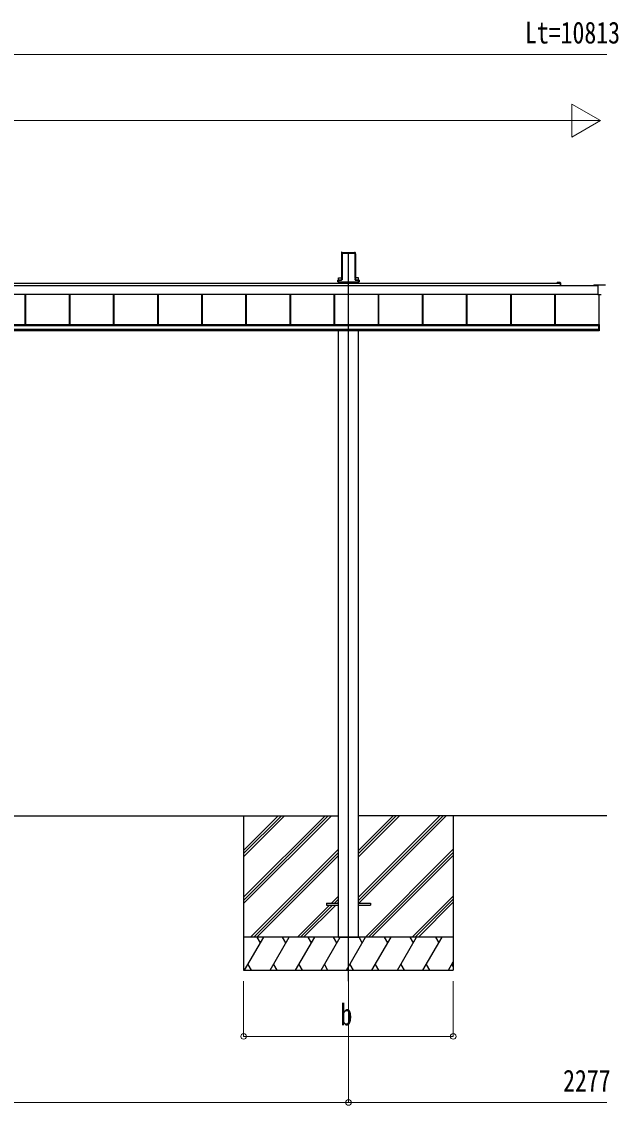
# Model space of a CAD drawing. Units: millimetres, scale not verified. Extents: x -12615 to 12615, y -8910 to 8910.
# Drawn here: x -2098 to 520, y -5851 to -937 of the extents above; entities that cross this region are included whole.
import ezdxf
from ezdxf.enums import TextEntityAlignment as Align

# ---------------------------------------------------------------- set-up
doc = ezdxf.new("R2010")
doc.units = ezdxf.units.MM
doc.header["$LTSCALE"] = 50
for name, color, linetype in [('0-3_YKK_11', 7, 'Continuous'), ('0-4_YKK_12', 2, 'Continuous'), ('0-5_YKK_13', 4, 'Continuous'), ('0-6_YKK_A1', 4, 'Continuous')]:
    doc.layers.add(name, color=color, linetype=linetype)
doc.layers.add('0-7_YKK_D', color=6, linetype='Continuous', lineweight=18)
doc.styles.add('ＭＳ ゴシック', font='')
doc.styles.get('ＭＳ ゴシック').set_extended_font_data('MS Gothic')

msp = doc.modelspace()

# ---------------------------------------------------------------- linework, layer by layer
at = {"layer": '0-3_YKK_11'}
msp.add_line((520.06, -2310.44), (520.06, -2175.71), dxfattribs=at)
at = {"layer": '0-4_YKK_12'}
msp.add_line((-616.94, -5288), (-616.94, -1983.69), dxfattribs=at)
at = {"layer": '0-5_YKK_13'}
for p, q in [((495.06, -2130.71), (495.06, -2132.71)), ((495.06, -2130.71), (548.06, -2130.71)), ((495.06, -2132.71), (514.06, -2132.71)), ((514.06, -2132.71), (514.06, -2175.71)), ((529.06, -2175.71), (514.06, -2175.71))]:
    msp.add_line(p, q, dxfattribs=at)
at = {"layer": '0-6_YKK_A1'}
for p, q in [((-648.19, -1989.04), (-648.19, -2105.71)), ((-647.83, -1983.19), (-648.18, -1988.69)), ((-647.39, -1983.65), (-647.83, -1983.19)), ((-647.33, -1982.72), (-645.29, -1982.72)), ((-647.33, -1982.72), (-646.89, -1983.19)), ((-647.31, -2099.66), (-647.31, -1984.54)), ((-646.81, -1984.21), (-646.81, -2099.34)), ((-644.98, -1983.05), (-645.29, -1982.72)), ((-644.98, -1983.05), (-588.9, -1983.05)), ((-644.44, -1986.19), (-589.44, -1986.19)), ((-644.44, -2107.55), (-644.44, -1986.19)), ((-588.9, -1983.05), (-588.59, -1982.72)), ((-588.59, -1982.72), (-586.55, -1982.72)), ((-587.07, -2099.34), (-587.07, -1984.21)), ((-586.99, -1983.19), (-586.55, -1982.72)), ((-586.57, -1984.54), (-586.57, -2099.66)), ((-586.05, -1983.19), (-586.49, -1983.65)), ((-586.05, -1983.19), (-585.7, -1988.69)), ((-585.69, -1989.04), (-585.69, -2105.71)), ((-664.35, -2116.46), (-664.35, -2109.58)), ((-664.31, -2108.61), (-649.3, -2108.61)), ((-662.35, -2109.67), (-662.35, -2116.46)), ((-648.77, -2109.67), (-662.35, -2109.67)), ((-662.14, -2099.28), (-648.19, -2099.28)), ((-662.14, -2108.61), (-662.14, -2099.28)), ((-648.2, -2106.07), (-648.3, -2107.68)), ((-647.78, -2108.23), (-647.4, -2102.14)), ((-646.9, -2102.17), (-647.28, -2108.26)), ((-586.6, -2108.26), (-586.98, -2102.17)), ((-586.48, -2102.14), (-586.1, -2108.23)), ((-571.74, -2099.28), (-585.69, -2099.28)), ((-585.68, -2106.07), (-585.58, -2107.68)), ((-585.11, -2109.17), (-571.53, -2109.17)), ((-571.53, -2109.67), (-585.11, -2109.67)), ((-584.58, -2108.61), (-569.57, -2108.61)), ((-571.74, -2108.61), (-571.74, -2099.28)), ((-571.53, -2109.17), (-571.53, -2109.67)), ((-571.53, -2116.46), (-571.53, -2109.67)), ((-569.54, -2109.58), (-569.54, -2116.46)), ((-4878.44, -2132.61), (495.06, -2132.61)), ((-4702.94, -2122.64), (329.31, -2122.64)), ((-664.81, -2116.46), (-664.81, -2116.96)), ((-664.81, -2116.96), (-664.35, -2116.96)), ((-662.35, -2116.46), (-664.35, -2116.46)), ((-662.35, -2116.96), (-664.35, -2116.96)), ((-664.34, -2116.46), (-664.34, -2116.96)), ((-662.35, -2116.46), (-571.53, -2116.46)), ((-662.35, -2116.46), (-662.35, -2116.96)), ((-662.35, -2116.96), (-571.53, -2116.96)), ((-662.14, -2122.64), (-662.14, -2116.96)), ((-661.94, -2116.96), (-661.94, -2122.64)), ((-660.94, -2116.62), (-572.94, -2116.62)), ((-571.94, -2116.96), (-571.94, -2122.64)), ((-571.74, -2122.64), (-571.74, -2116.96)), ((-569.54, -2116.46), (-571.53, -2116.46)), ((-571.53, -2116.46), (-571.53, -2116.96)), ((-569.54, -2116.96), (-571.53, -2116.96)), ((-569.07, -2116.96), (-569.54, -2116.96)), ((-569.53, -2116.46), (-569.53, -2116.96)), ((-569.07, -2116.46), (-569.07, -2116.96)), ((334.6, -2120.14), (329.31, -2120.14)), ((329.31, -2122.64), (342.76, -2122.64)), ((343.06, -2120.14), (335.52, -2120.14)), ((343.06, -2122.94), (343.06, -2132.61)), ((345.56, -2132.61), (345.56, -2122.64)), ((-4878.44, -2172.55), (514.06, -2172.55)), ((-4878.44, -2172.79), (514.06, -2172.79)), ((-2081.44, -2310.7), (-2081.44, -2172.79)), ((-2078.84, -2310.7), (-2078.84, -2172.79)), ((-2078.44, -2310.7), (-2078.44, -2172.79)), ((-1881.44, -2310.7), (-1881.44, -2172.79)), ((-1878.84, -2310.7), (-1878.84, -2172.79)), ((-1878.44, -2310.7), (-1878.44, -2172.79)), ((-1681.44, -2310.7), (-1681.44, -2172.79)), ((-1678.84, -2310.7), (-1678.84, -2172.79)), ((-1678.44, -2310.7), (-1678.44, -2172.79)), ((-1481.44, -2310.7), (-1481.44, -2172.79)), ((-1481.44, -2310.7), (-1481.44, -2172.79)), ((-1478.84, -2310.7), (-1478.84, -2172.79)), ((-1478.84, -2310.7), (-1478.84, -2172.79)), ((-1478.44, -2310.7), (-1478.44, -2172.79)), ((-1281.44, -2310.7), (-1281.44, -2172.79)), ((-1278.84, -2310.7), (-1278.84, -2172.79)), ((-1278.44, -2310.7), (-1278.44, -2172.79)), ((-1081.44, -2310.7), (-1081.44, -2172.79)), ((-1078.84, -2310.7), (-1078.84, -2172.79)), ((-1078.44, -2310.7), (-1078.44, -2172.79)), ((-881.44, -2310.7), (-881.44, -2172.79)), ((-878.84, -2310.7), (-878.84, -2172.79)), ((-878.44, -2310.7), (-878.44, -2172.79)), ((-681.44, -2310.7), (-681.44, -2172.79)), ((-678.84, -2310.7), (-678.84, -2172.79)), ((-678.44, -2310.7), (-678.44, -2172.79)), ((-481.44, -2310.7), (-481.44, -2172.79)), ((-478.84, -2310.7), (-478.84, -2172.79)), ((-478.44, -2310.7), (-478.44, -2172.79)), ((-281.44, -2310.7), (-281.44, -2172.79)), ((-278.84, -2310.7), (-278.84, -2172.79)), ((-278.44, -2310.7), (-278.44, -2172.79)), ((-81.44, -2310.7), (-81.44, -2172.79)), ((-78.84, -2310.7), (-78.84, -2172.79)), ((-78.44, -2310.7), (-78.44, -2172.79)), ((118.56, -2310.7), (118.56, -2172.79)), ((121.16, -2310.7), (121.16, -2172.79)), ((121.56, -2310.7), (121.56, -2172.79)), ((318.56, -2310.7), (318.56, -2172.79)), ((321.16, -2310.7), (321.16, -2172.79)), ((321.56, -2310.7), (321.56, -2172.79)), ((-4876.44, -2310.7), (516.56, -2310.7)), ((-4876.44, -2312.71), (516.56, -2312.71)), ((-4876.44, -2314.51), (516.56, -2314.51)), ((-4876.44, -2314.51), (516.56, -2314.51)), ((-4876.44, -2331.48), (516.56, -2331.48)), ((-4876.44, -2337.97), (516.56, -2337.97)), ((-662.14, -5088), (-662.14, -2337.97)), ((-571.74, -5088), (-571.74, -2337.97)), ((520.06, -2310.44), (516.56, -2310.44)), ((520.06, -2332.88), (516.56, -2332.88)), ((520.06, -2339.5), (516.56, -2339.5)), ((-3697.74, -4538), (-662.14, -4538)), ((-1091.94, -4538), (-1091.94, -5238)), ((-1091.94, -4907.18), (-722.62, -4538)), ((-1091.94, -4921.32), (-708.48, -4538)), ((-1091.94, -4935.46), (-694.34, -4538)), ((-1091.94, -4723.33), (-906.47, -4538)), ((-1091.94, -4709.19), (-920.61, -4538)), ((-1091.94, -4695.05), (-934.75, -4538)), ((1614.86, -4538), (-571.74, -4538)), ((-571.6, -4907.48), (-202.26, -4538)), ((-571.6, -4921.62), (-188.12, -4538)), ((-571.6, -4723.63), (-386.11, -4538)), ((-571.6, -4709.49), (-400.25, -4538)), ((-571.6, -4695.35), (-414.39, -4538)), ((-569.34, -4933.5), (-173.98, -4538)), ((-141.94, -4538), (-141.94, -5238)), ((-1060.63, -5088), (-662, -4689.51)), ((-1046.49, -5088), (-662, -4703.65)), ((-539.99, -5088), (-141.94, -4689.81)), ((-525.85, -5088), (-141.94, -4703.95)), ((-1032.35, -5088), (-662, -4717.8)), ((-511.7, -5088), (-141.94, -4718.1)), ((-693.86, -4933.5), (-662, -4901.64)), ((-328, -5088), (-141.94, -4901.94)), ((-848.36, -5088), (-702.86, -4942.5)), ((-834.21, -5088), (-688.71, -4942.5)), ((-820.07, -5088), (-674.57, -4942.5)), ((-717, -4933.5), (-717, -4942.5)), ((-717, -4933.5), (-662, -4933.5)), ((-717, -4942.5), (-662, -4942.5)), ((-679.71, -4933.5), (-662, -4915.78)), ((-665.57, -4933.5), (-662, -4929.93)), ((-572, -4933.5), (-517, -4933.5)), ((-572, -4942.5), (-517, -4942.5)), ((-517, -4933.5), (-517, -4942.5)), ((-313.86, -5088), (-141.94, -4916.08)), ((-299.71, -5088), (-141.94, -4930.23)), ((-141.94, -5088), (-1091.94, -5088)), ((-1087.66, -5238), (-1001.06, -5088)), ((-1016.06, -5113.98), (-1031.06, -5088)), ((-972.05, -5238), (-885.45, -5088)), ((-900.45, -5113.98), (-915.45, -5088)), ((-856.58, -5238), (-769.98, -5088)), ((-784.98, -5113.98), (-799.98, -5088)), ((-741.11, -5238), (-654.51, -5088)), ((-669.51, -5113.98), (-684.51, -5088)), ((-662.14, -5088), (-571.74, -5088)), ((-625.64, -5238), (-539.04, -5088)), ((-554.04, -5113.98), (-569.04, -5088)), ((-510.17, -5238), (-423.71, -5088)), ((-438.57, -5113.98), (-453.57, -5088)), ((-394.84, -5238), (-308.24, -5088)), ((-338.24, -5088), (-323.24, -5113.98)), ((-279.37, -5238), (-192.77, -5088)), ((-222.77, -5088), (-207.77, -5113.98)), ((-163.9, -5238), (-141.94, -5199.96)), ((-1091.94, -5238), (-141.94, -5238)), ((-1072.67, -5212.02), (-1057.67, -5238)), ((-957.05, -5212.02), (-942.06, -5238)), ((-841.58, -5212.02), (-826.58, -5238)), ((-726.11, -5212.02), (-711.11, -5238)), ((-610.64, -5212.02), (-595.64, -5238)), ((-495.17, -5212.02), (-480.17, -5238)), ((-379.84, -5212.02), (-364.85, -5238)), ((-264.38, -5212.02), (-249.38, -5238)), ((-148.91, -5212.02), (-141.94, -5224.08))]:
    msp.add_line(p, q, dxfattribs=at)
for points in [[(-664.81, -2109.11), (-664.81, -2116.46), (-664.35, -2116.46)], [(-662.35, -2109.67), (-662.35, -2109.17), (-648.77, -2109.17)], [(-569.07, -2109.11), (-569.07, -2116.46), (-569.54, -2116.46)], [(516.56, -2310.44), (516.56, -2332.88), (516.56, -2339.5)], [(517.06, -2310.44), (517.06, -2332.88), (517.06, -2339.5)], [(520.06, -2310.44), (520.06, -2332.88), (520.06, -2339.5)]]:
    msp.add_lwpolyline(points, dxfattribs=at)
for centre, radius, start, end in [((-663.84, -2109.58), 0.501, 90.24971, 179.75029), ((-570.04, -2109.58), 0.501, 0.24971, 89.75029), ((329.31, -2121.39), 1.25, 90, 270), ((334.6, -2120.34), 0.2, 23.57818, 90), ((335.06, -2120.14), 0.3, 203.57818, 336.42182), ((335.52, -2120.34), 0.2, 90, 156.42182), ((342.76, -2122.94), 0.3, 360, 90), ((343.06, -2122.64), 2.5, 0, 90)]:
    msp.add_arc(centre, radius, start, end, dxfattribs=at)
for centre, major_axis, ratio, start_param, end_param in [((-648.15, -1988.69), (0.031, 0.5), 0.061627, 1.5746234, 2.3600215), ((-647.33, -1983.22), (0.346, -0.364), 0.996462, 2.3838095, 3.8892836), ((-647.62, -1986.69), (0.22, 3.04), 0.070684, 5.5043854, 6.2286971), ((-647.12, -1986.72), (0.22, 3.54), 0.060877, 5.5025319, 6.2268436), ((-586.76, -1986.72), (-0.22, 3.54), 0.060877, 0.0563417, 0.7806534), ((-586.26, -1986.69), (-0.22, 3.04), 0.070684, 0.0544883, 0.7787999), ((-586.55, -1983.22), (-0.346, -0.364), 0.996462, 2.3939017, 3.8993758), ((-585.73, -1988.69), (-0.031, 0.5), 0.061627, 3.9231638, 4.7085619), ((-664.31, -2109.11), (0.355, -0.355), 0.99628, 2.358058, 3.9251274), ((-662.35, -2109.57), (2, 0), 0.045872, 3.2026792, 4.712389), ((-662.35, -2109.07), (1.5, 0), 0.061163, 3.2026792, 4.712389), ((-649.3, -2107.61), (0.691, -0.728), 0.996462, 5.5254021, 7.0308762), ((-648.78, -2108.16), (-0.693, 0.73), 0.992955, 2.3838095, 3.8892836), ((-648.78, -2108.16), (1.04, -1.09), 0.996462, 5.5254021, 7.0308762), ((-648.23, -2106.07), (0.031, 0.5), 0.061627, 4.716216, 5.5016142), ((-647.62, -2102.14), (0.22, 3.5), 0.061627, 4.716216, 5.5016142), ((-647.12, -2102.17), (0.22, 4), 0.053972, 4.7153191, 5.5007173), ((-586.76, -2102.17), (-0.22, 4), 0.053972, 0.782468, 1.5678662), ((-585.1, -2108.16), (-1.04, -1.09), 0.996462, 5.5354944, 7.0409685), ((-586.26, -2102.14), (-0.22, 3.5), 0.061627, 0.7815711, 1.5669693), ((-585.1, -2108.16), (0.693, 0.73), 0.992955, 2.3939017, 3.8993758), ((-585.65, -2106.07), (-0.031, 0.5), 0.061627, 0.7815711, 1.5669693), ((-584.58, -2107.61), (-0.691, -0.728), 0.996462, 5.5354944, 7.0409685), ((-571.53, -2109.07), (1.5, 0), 0.061163, 4.712389, 6.2220988), ((-571.53, -2109.57), (2, 0), 0.045872, 4.712389, 6.2220988), ((-569.57, -2109.11), (-0.355, -0.355), 0.99628, 2.358058, 3.9251274)]:
    msp.add_ellipse(centre, major_axis=major_axis, ratio=ratio, start_param=start_param, end_param=end_param, dxfattribs=at)
at = {"layer": '0-7_YKK_D'}
for p, q in [((5778.06, -1085.72), (-4734.94, -1085.72)), ((525.06, -1385.72), (395.16, -1310.72)), ((395.16, -1310.72), (395.16, -1460.72)), ((375.06, -1385.72), (-4734.94, -1385.72)), ((525.06, -1385.72), (265.25, -1385.72)), ((525.06, -1385.72), (395.16, -1460.72)), ((-1091.94, -5288), (-1091.94, -5539)), ((-616.94, -5289), (-616.94, -5839)), ((-616.94, -5289), (-616.94, -5839)), ((-141.94, -5288), (-141.94, -5539)), ((-1091.94, -5538), (-141.94, -5538)), ((-3742.94, -5838), (-616.94, -5838)), ((1660.06, -5838), (-616.94, -5838))]:
    msp.add_line(p, q, dxfattribs=at)
for centre in [(-1091.94, -5538), (-141.94, -5538), (-616.94, -5838), (-616.94, -5838)]:
    msp.add_circle(centre, 12.75, dxfattribs=at)

# ---------------------------------------------------------------- texts
at = {"layer": '0-7_YKK_D', "style": 'ＭＳ ゴシック', "width": 0.8}
for s, p in [('Lt=10813', (183.16, -1065.72)), ('b', (-652.94, -5518)), ('2277', (355.96, -5818))]:
    msp.add_text(s, height=98.97, dxfattribs=at).set_placement(p, align=Align.BOTTOM_LEFT)

doc.saveas('drawing.dxf')
